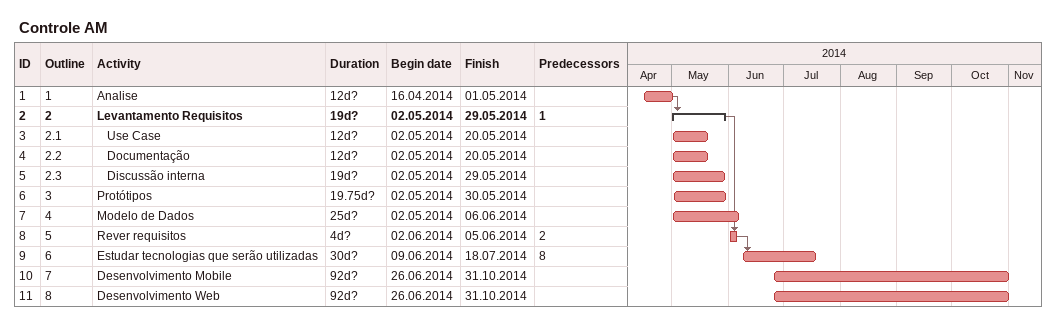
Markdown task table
Controle AM

| ID | WBS | Task | Duration | Start | Finish | Predecessors |
|---|---|---|---|---|---|---|
| 1 | 1 | Analise | 12d? | 2014-04-16 | 2014-05-01 |  |
| 2 | 2 | **Levantamento Requisitos** | 19d? | 2014-05-02 | 2014-05-29 | 1 |
| 3 | 2.1 | Use Case | 12d? | 2014-05-02 | 2014-05-20 |  |
| 4 | 2.2 | Documentação | 12d? | 2014-05-02 | 2014-05-20 |  |
| 5 | 2.3 | Discussão interna | 19d? | 2014-05-02 | 2014-05-29 |  |
| 6 | 3 | Protótipos | 19.75d? | 2014-05-02 | 2014-05-30 |  |
| 7 | 4 | Modelo de Dados | 25d? | 2014-05-02 | 2014-06-06 |  |
| 8 | 5 | Rever requisitos | 4d? | 2014-06-02 | 2014-06-05 | 2 |
| 9 | 6 | Estudar tecnologias que serão utilizadas | 30d? | 2014-06-09 | 2014-07-18 | 8 |
| 10 | 7 | Desenvolvimento Mobile | 92d? | 2014-06-26 | 2014-10-31 |  |
| 11 | 8 | Desenvolvimento Web | 92d? | 2014-06-26 | 2014-10-31 |  |
